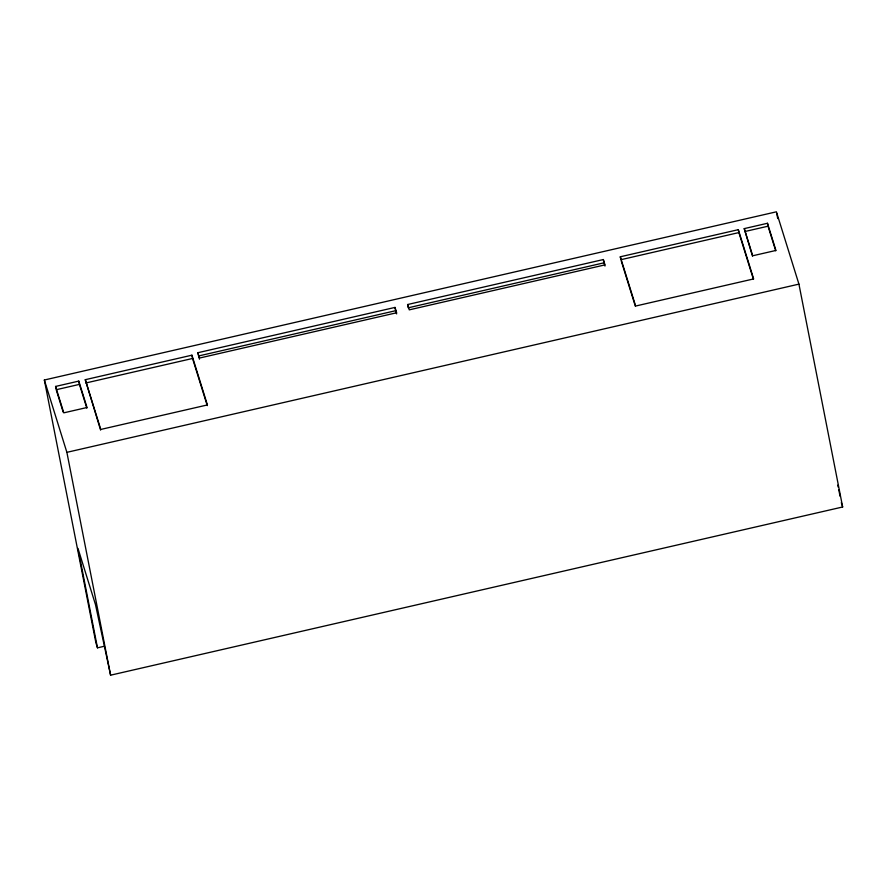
<?xml version="1.0" encoding="UTF-8"?>
<svg xmlns="http://www.w3.org/2000/svg" width="887" height="887" viewBox="0 0 887 887"><rect width="100%" height="100%" fill="white"/><g stroke="black" fill="none" stroke-linecap="round" stroke-linejoin="round"><path stroke-width="1.33" d="M97.481 647.832L95.885 642.709L44.35 380.013L776.402 211.816L798.932 284.128L842.65 506.987L110.598 675.184L95.508 604.679L77.978 548.399L97.481 647.832L104.234 646.279M197.845 352.727L395.003 307.423L396.666 312.756L199.508 358.049L197.845 352.727L199.486 359.202M407.599 304.529L603.337 259.547L605.001 264.88L409.262 309.851L407.599 304.529L408.242 307.8L603.98 262.829L604.978 266.033M55.571 386.444L78.788 381.1L87.015 407.499L63.786 412.843L55.571 386.444L55.992 388.628M85.285 379.691L191.914 355.188L207.414 404.938L100.774 429.441L85.285 379.691L100.608 430.106M620.301 256.786L738.317 229.666L753.651 278.917L635.646 306.037L620.301 256.786L620.878 259.703L738.882 232.582L753.418 279.239M744.248 228.613L767.477 223.28L775.937 250.444L752.708 255.778L744.248 228.613L752.475 256.11M198.488 355.997L395.646 310.705L396.644 313.898M86.837 408.142L79.431 384.381L56.214 389.715L63.199 412.156M744.825 231.54L768.042 226.196L775.704 250.777M85.928 382.962L192.557 358.47L207.248 405.603M44.35 380.013L66.88 452.337L798.932 284.128M837.638 485.189L838.27 487.218M841.308 502.663L842.65 506.987M621.277 261L635.402 306.359M838.78 489.79L840.044 496.232M776.668 213.168L777.733 218.579M767.477 223.28L768.042 226.196M738.317 229.666L738.882 232.582M603.337 259.547L603.98 262.829M395.003 307.423L395.646 310.705M191.914 355.188L192.557 358.47M78.788 381.1L79.431 384.381M66.88 452.337L110.598 675.184"/></g></svg>
